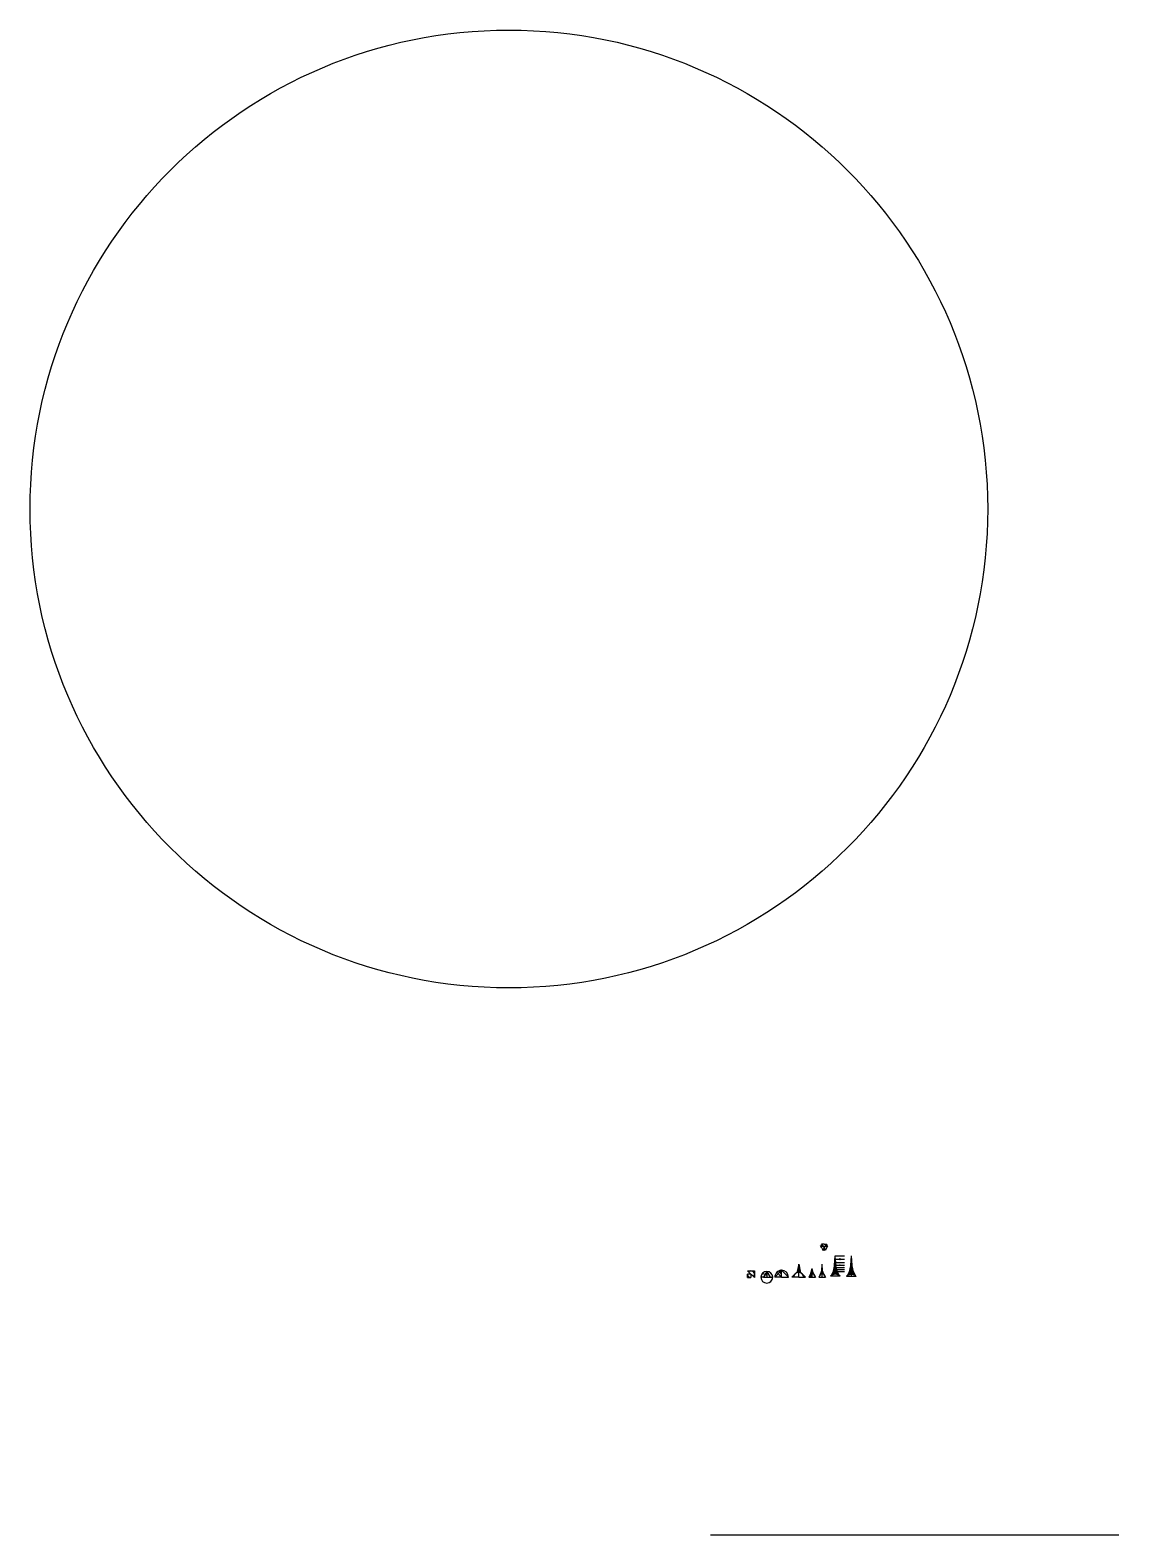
# Model space of a CAD drawing. Header units: millimetres. Extents: x 3855 to 19853, y 18560 to 40665.
import ezdxf

# ---------------------------------------------------------------- set-up
doc = ezdxf.new("R2010")
doc.units = ezdxf.units.MM
doc.layers.get('Defpoints').update_dxf_attribs({"color": 140})

# ---------------------------------------------------------------- blocks, each defined once
blk = doc.blocks.new('A$C423210AA')
for p, q in [((0, 0), (100, 100)), ((100, 100), (200, 0)), ((100, 0), (0, 0)), ((100, 0), (200, 0))]:
    blk.add_line(p, q)

msp = doc.modelspace()

# ---------------------------------------------------------------- linework, layer by layer
for p, q in [((15472, 22822), (15483, 22804)), ((15472, 22822), (15494, 22822)), ((15551, 22822), (15572, 22822)), ((15562, 22804), (15572, 22822)), ((15512, 22754), (15522, 22736)), ((15522, 22736), (15533, 22754)), ((15648, 22381), (15686, 22561)), ((15666, 22387), (15686, 22660)), ((15686, 22610), (15675, 22511)), ((15705, 22387), (15686, 22660)), ((15686, 22561), (15686, 22660)), ((15686, 22660), (15820, 22660)), ((15686, 22610), (15696, 22511)), ((15686, 22610), (15820, 22610)), ((15724, 22381), (15686, 22561)), ((15686, 22487), (15686, 22561)), ((15686, 22561), (15820, 22561)), ((15885, 22378), (15923, 22558)), ((15903, 22384), (15923, 22657)), ((15942, 22384), (15923, 22657)), ((15923, 22558), (15923, 22657)), ((15961, 22378), (15923, 22558)), ((15923, 22484), (15923, 22558)), ((14397, 22439), (14497, 22439)), ((14397, 22439), (14497, 22339)), ((14447, 22389), (14397, 22389)), ((14397, 22364), (14397, 22389)), ((14397, 22377), (14398, 22379)), ((14400, 22370), (14397, 22364)), ((14397, 22339), (14397, 22364)), ((14405, 22361), (14397, 22352)), ((14411, 22354), (14397, 22339)), ((14397, 22339), (14422, 22339)), ((14419, 22348), (14409, 22339)), ((14428, 22343), (14422, 22339)), ((14422, 22339), (14447, 22339)), ((14437, 22340), (14434, 22339)), ((14447, 22389), (14447, 22339)), ((14497, 22439), (14497, 22339)), ((14630, 22345), (14593, 22345)), ((14618, 22406), (14680, 22376)), ((14680, 22431), (14630, 22345)), ((14630, 22345), (14730, 22345)), ((14680, 22431), (14730, 22345)), ((14680, 22431), (14680, 22345)), ((14730, 22345), (14766, 22345)), ((14798, 22348), (14898, 22448)), ((14898, 22348), (14798, 22348)), ((14898, 22348), (14827, 22419)), ((14898, 22390), (14860, 22441)), ((14898, 22448), (14998, 22348)), ((14898, 22348), (14898, 22448)), ((14898, 22348), (14998, 22348)), ((15048, 22346), (15098, 22396)), ((15148, 22346), (15048, 22346)), ((15098, 22396), (15148, 22446)), ((15148, 22538), (15121, 22411)), ((15148, 22346), (15148, 22538)), ((15148, 22538), (15175, 22411)), ((15148, 22446), (15248, 22346)), ((15148, 22346), (15248, 22346)), ((15345, 22435), (15295, 22348)), ((15295, 22348), (15395, 22348)), ((15308, 22370), (15345, 22348)), ((15323, 22386), (15345, 22474)), ((15323, 22386), (15345, 22348)), ((15345, 22348), (15345, 22474)), ((15367, 22386), (15345, 22474)), ((15345, 22435), (15395, 22348)), ((15492, 22435), (15442, 22348)), ((15442, 22348), (15542, 22348)), ((15462, 22379), (15492, 22448)), ((15476, 22388), (15492, 22490)), ((15484, 22391), (15492, 22519)), ((15492, 22435), (15486, 22424)), ((15488, 22391), (15492, 22536)), ((15496, 22391), (15492, 22536)), ((15501, 22391), (15492, 22519)), ((15509, 22388), (15492, 22490)), ((15523, 22379), (15492, 22448)), ((15492, 22435), (15542, 22348)), ((15492, 22348), (15492, 22435)), ((15650, 22395), (15615, 22359)), ((15757, 22359), (15615, 22359)), ((15630, 22372), (15686, 22487)), ((15686, 22459), (15633, 22377)), ((15686, 22430), (15650, 22395)), ((15686, 22524), (15658, 22429)), ((15686, 22524), (15714, 22429)), ((15686, 22524), (15820, 22524)), ((15686, 22487), (15741, 22372)), ((15686, 22430), (15686, 22487)), ((15686, 22487), (15820, 22487)), ((15739, 22377), (15686, 22459)), ((15686, 22459), (15820, 22459)), ((15686, 22430), (15721, 22395)), ((15686, 22389), (15686, 22430)), ((15686, 22430), (15820, 22430)), ((15721, 22395), (15757, 22359)), ((15804, 22510), (15804, 22510)), ((15804, 22510), (15804, 22510)), ((15888, 22392), (15852, 22356)), ((15994, 22356), (15852, 22356)), ((15867, 22369), (15923, 22484)), ((15923, 22427), (15888, 22392)), ((15905, 22409), (15923, 22427)), ((15923, 22484), (15978, 22369)), ((15923, 22427), (15923, 22484)), ((15923, 22427), (15958, 22392)), ((15923, 22356), (15923, 22427)), ((15923, 22427), (15941, 22409)), ((15958, 22392), (15994, 22356)), ((13853, 18560), (19853, 18560))]:
    msp.add_line(p, q)
for centre, radius in [((10890, 33630), 7035), ((15753, 22610), 8.14), ((15753, 22524), 4.07), ((15753, 22459), 2.03)]:
    msp.add_circle(centre, radius)
for centre, radius, start, end in [((14447, 22389), 50, 180, 202.5), ((14447, 22389), 50, 202.5, 225), ((14447, 22389), 50, 315, 135), ((14447, 22389), 50, 225, 247.5), ((14447, 22389), 50, 247.5, 270), ((14680, 22345), 86.6, 90, 180), ((14680, 22345), 86.6, 180, 0), ((14680, 22345), 86.6, 0, 90), ((14898, 22348), 100, 135, 180), ((14898, 22348), 100, 112.5, 135), ((14898, 22348), 100, 101.25, 112.5), ((14898, 22348), 100, 90, 101.25), ((14898, 22348), 100, 0, 90), ((15148, 22346), 70.7, 135, 180), ((15148, 22346), 70.7, 90, 135), ((15148, 22346), 70.7, 0, 90), ((15345, 22348), 43.3, 90, 180), ((15345, 22348), 43.3, 45, 90), ((15345, 22348), 43.3, 0, 45), ((15492, 22348), 43.3, 135, 180), ((15492, 22348), 43.3, 112.5, 135), ((15492, 22348), 43.3, 101.25, 112.5), ((15492, 22348), 43.3, 90, 101.25), ((15492, 22348), 43.3, 0, 90)]:
    msp.add_arc(centre, radius, start, end)
at = {"layer": 'Defpoints'}
for centre, start, end in [((15686, 22289), 112.5, 135), ((15686, 22289), 90, 112.5), ((15686, 22289), 67.5, 90), ((15686, 22289), 45, 67.5), ((15923, 22286), 112.5, 135), ((15923, 22286), 101.25, 112.5), ((15923, 22286), 90, 101.25), ((15923, 22286), 78.75, 90), ((15923, 22286), 67.5, 78.75), ((15923, 22286), 45, 67.5)]:
    msp.add_arc(centre, 100, start, end, dxfattribs=at)

# ---------------------------------------------------------------- block references
at = {"yscale": 0.4, "zscale": 0.4}
for p, xscale, rotation in [((15468, 22808), 0.4, 299.9999999999999), ((15482, 22833), -0.4, 180), ((15537, 22739), 0.4, 59.99999999999999)]:
    msp.add_blockref('A$C423210AA', p, dxfattribs=dict(at, xscale=xscale, rotation=rotation))

doc.saveas('drawing.dxf')
